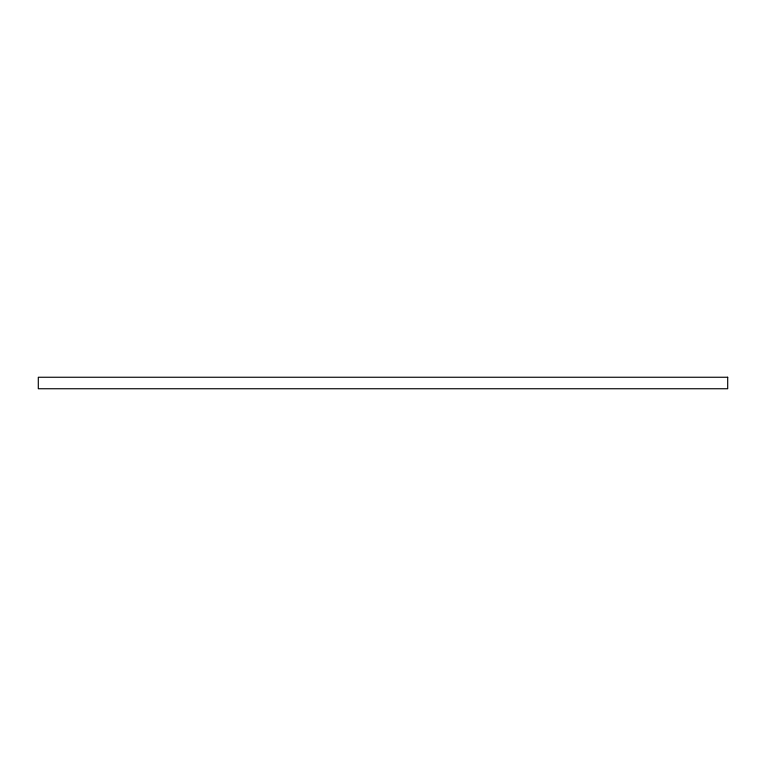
<?xml version="1.0" encoding="UTF-8"?>
<svg xmlns="http://www.w3.org/2000/svg" width="766" height="766" viewBox="0 0 766 766"><rect width="100%" height="100%" fill="white"/><g stroke="black" fill="none" stroke-linecap="round" stroke-linejoin="round"><path stroke-width="1.15" d="M727.7 377.255L38.3 377.255L38.3 388.745L727.7 388.745L727.7 377.255"/></g></svg>
